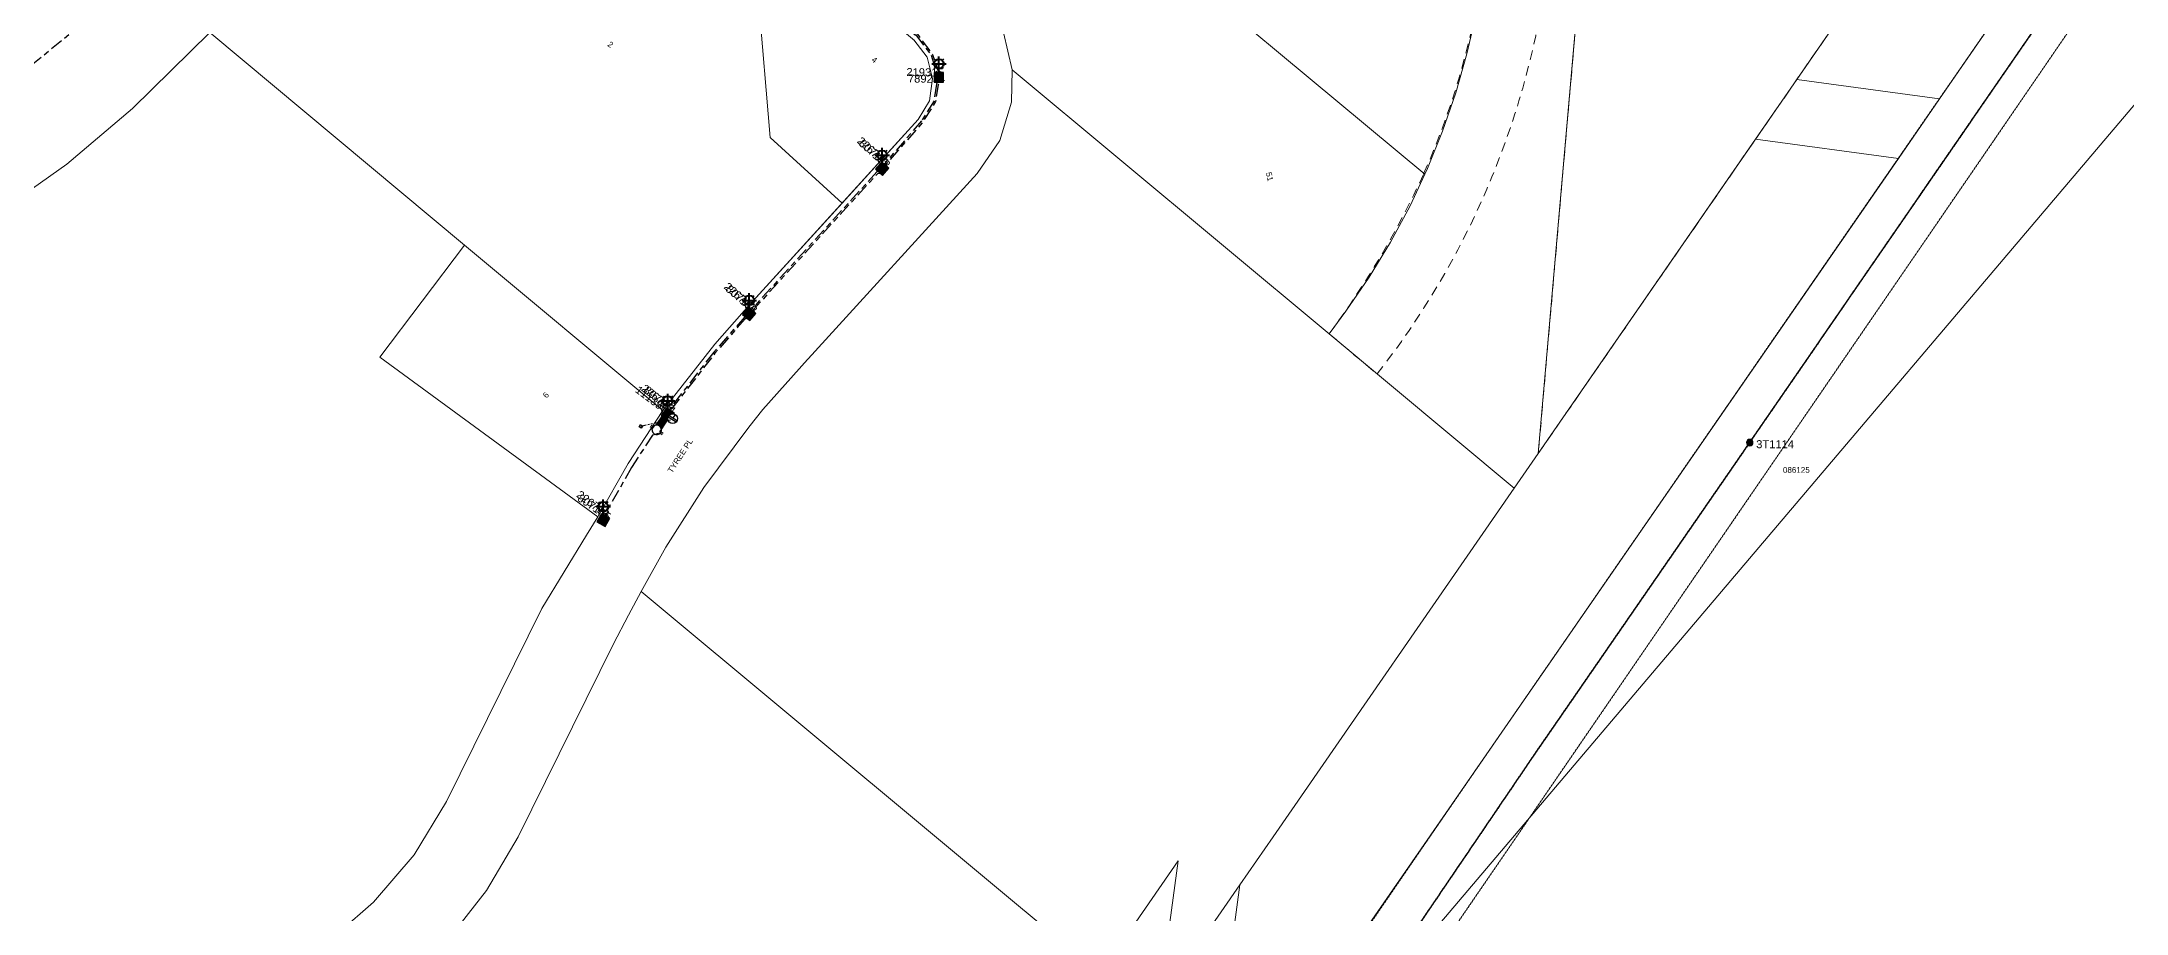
# Model space of a CAD drawing. Header units: metres. Extents: x 268626 to 271256, y 6186812 to 6188765.
# Drawn here: x 269029 to 269680, y 6187221 to 6187493 of the extents above; entities that cross this region are included whole.
import ezdxf
from ezdxf.enums import TextEntityAlignment as Align

# ---------------------------------------------------------------- set-up
doc = ezdxf.new("R2010")
doc.units = ezdxf.units.M
for name, pattern in [('Cable Exist OH', [1, 1, 0]), ('Cable Exist UG', [8.2, 4, -1.2, 1.8, -1.2]), ('Dash', [5, 3, -2]), ('DASHED', [0.75, 0.5, -0.25]), ('HIDDEN2', [0.1875, 0.125, -0.0625]), ('PHANTOMX2', [5, 2.5, -0.5, 0.5, -0.5, 0.5, -0.5])]:
    doc.linetypes.add(name, pattern=pattern)
doc.layers.get('0').update_dxf_attribs({"color": 6})
for name, color, linetype, lineweight in [('Cadastre Developer_SP_EXT', 96, 'Continuous', 15), ('Cadastre Developer_SP_NEW', 54, 'Continuous', 15), ('Cadastre Land Parcels_SP_EXT', 96, 'Continuous', 15), ('Cadastre Other Property_SP_EXT', 96, 'DASHED', 15), ('Cadastre Roads_SP_EXT', 54, 'Continuous', 15), ('Mains_HV_EXT', 11, 'Continuous', 25), ('Mains_LV_EXT', 161, 'Continuous', 25), ('Mains_SL_EXT', 111, 'Continuous', 25), ('Mains_TR_EXT', 211, 'Continuous', 25)]:
    doc.layers.add(name, color=color, linetype=linetype, lineweight=lineweight)
for name, color, linetype in [('Equip_LV_EXT', 7, 'Continuous'), ('Equip_SP_SL_EXT', 7, 'Continuous'), ('Services_SP_EXT', 42, 'PHANTOMX2'), ('SupportsOH_SP_TR_HV_LV_SL_EXT', 7, 'Continuous'), ('SupportsUG_SP_LV_EXT', 7, 'Continuous'), ('SupportsUG_SP_LV_SL_EXT', 7, 'Continuous')]:
    doc.layers.add(name, color=color, linetype=linetype)
doc.styles.add('COLUMN_LABEL', font='arial.ttf')
doc.styles.add('iecARIAL', font='arial.ttf', dxfattribs={"height": 2})
doc.styles.add('POLE_LABEL', font='arial.ttf', dxfattribs={"height": 2})
doc.styles.get("Standard").update_dxf_attribs({"font": 'arial.ttf'})

# ---------------------------------------------------------------- blocks, each defined once
blk = doc.blocks.new('COLUMN_EXT')
blk.add_hatch(color=256).paths.add_polyline_path([(-1.49, 1.48), (-1.49, -1.49), (1.48, -1.49), (1.48, 1.48)])
blk.add_lwpolyline([(-1.49, -1.49), (1.48, -1.49), (1.48, 1.48), (-1.49, 1.48)], close=True)
for tag, height, style, flags, p in [('STRUCTURE_PLANT_NUMBER', 0.2, 'POLE_LABEL', 9, (1.81, 0.03)), ('ASSET_NUM', 2.5, 'COLUMN_LABEL', 8, (2, 2)), ('STREET_CODE', 0.2, 'COLUMN_LABEL', 9, (1.81, -0.2))]:
    blk.add_attdef(tag, text='', height=height, dxfattribs=dict(style=style, flags=flags)).set_placement(p, align=Align.MIDDLE_LEFT)
at = {"flags": 1}
blk.add_attdef('Z', (1.81, -2.35), '', height=0.2, dxfattribs=at)
at = {"flags": 9}
for tag, p in [('COLUMN_TYPE', (1.81, -0.4)), ('OWNED_BY', (1.81, -0.6)), ('STATE', (1.81, -0.8)), ('USAGE', (1.81, -1)), ('STREETNAME', (1.81, -1.6)), ('SUBURB', (1.81, -1.8)), ('LEGEND', (1.81, -1.2)), ('LOCATION', (1.81, -1.4)), ('NOTES', (1.81, -2))]:
    blk.add_attdef(tag, text='', height=0.2, dxfattribs=at).set_placement(p, align=Align.MIDDLE_LEFT)
blk = doc.blocks.new('PILLAR_EXT')
blk.add_hatch(color=256).paths.add_polyline_path([(-2.475, 0.99), (-2.475, -0.99), (2.475, -0.99), (2.475, 0.99)])
blk.add_lwpolyline([(-2.475, -0.99), (2.475, -0.99), (2.475, 0.99), (-2.475, 0.99)], close=True)
for tag, p, flags in [('OWNED_BY', (0, -0.2), 9), ('STATE', (0, -0.4), 9), ('SUPPORT_TYPE', (0, -0.6), 9), ('STREETNAME', (0, -1.8), 9), ('SUBURB', (0, -2), 1), ('USAGE', (0, -0.8), 9), ('LEGEND', (0, -1), 9), ('LOCATION', (0, -1.2), 9), ('NOTES', (0, -1.4), 9), ('PARENT', (0, -1.6), 9)]:
    blk.add_attdef(tag, p, '', height=0.2, dxfattribs=dict(flags=flags))
at = {"style": 'iecARIAL', "flags": 8}
blk.add_attdef('ASSET_NUM', (1.5, 3.5), '', height=2.5, dxfattribs=at)
blk = doc.blocks.new('SL_LANTERN_EXT')
at = {"lineweight": 40}
for p, q in [((-2.25, 4.22), (2.25, 4.22)), ((-1.46, 5.68), (-1.06, 5.28)), ((-1.46, 2.76), (-1.06, 3.16)), ((0, 1.97), (0, 6.47)), ((0, 0), (0, 2.72)), ((1.46, 5.68), (1.06, 5.28)), ((1.46, 2.76), (1.06, 3.16))]:
    blk.add_line(p, q, dxfattribs=at)
blk.add_circle((0, 4.22), 1.5, dxfattribs=at)
at = {"style": 'iecARIAL', "flags": 8}
blk.add_attdef('ASSET_NUM', (1.5, 1.5), '', height=2.5, dxfattribs=at)
for tag, p, height, flags in [('OPERATING_VOLTAGE', (0.98, -1.65), 0.2, 9), ('ORIENTATION', (0.98, -1.85), 0.2, 9), ('OWNED_BY', (0.98, -2.05), 0.2, 9), ('STATE', (0.98, -2.25), 0.2, 9), ('CONSTRUCTED_VOLTAGE', (0.98, -0.65), 0.2, 9), ('CONTROL_TYPE', (0.98, -0.85), 0.2, 9), ('LANTERN_PURPOSE', (0.98, -1.05), 0.2, 9), ('LANTERN_TYPE', (0.98, -1.25), 0.2, 9), ('NO_PHASES', (0.98, -1.45), 0.2, 9), ('USAGE', (0.98, -2.45), 0.2, 9), ('CEXIST', (0.98, -2.65), 0.2, 9), ('CNEW', (0.98, -2.85), 0.2, 9), ('CNUMBER', (0.98, -3.05), 0.2, 9), ('CREMOVE', (0.98, -3.25), 0.2, 9), ('CREPLACE', (0.98, -3.45), 0.2, 9), ('LKINGHEIGHT', (0.98, -3.65), 0.2, 9), ('LBRACKET', (0.98, -3.85), 0.2, 9), ('LBRACKETVOCAB', (0.98, -4.05), 0.2, 9), ('LCATEGORY', (0.98, -4.25), 0.2, 9), ('LCHARGE1', (0.98, -4.45), 0.2, 9), ('LCHARGE1PERCENT', (0.98, -4.65), 0.2, 9), ('LCHARGE2', (0.98, -4.85), 0.2, 9), ('LCHARGE2PERCENT', (0.98, -5.05), 0.2, 9), ('LCHARGE3', (0.98, -5.25), 0.2, 9), ('LCHARGE3PERCENT', (0.98, -5.45), 0.2, 9), ('LEXIST', (0.98, -5.65), 0.2, 9), ('LLAMP', (0.98, -5.85), 0.2, 9), ('LLAMPVOCAB', (0.98, -6.05), 0.2, 9), ('LMAST', (0.98, -6.25), 0.2, 9), ('LMASTVOCAB', (0.98, -6.45), 0.2, 9), ('LNEW', (0.98, -6.65), 0.2, 9), ('LNUMBER', (2.18, -3.25), 2.5, 8), ('STREETNAME', (0.98, -9.25), 0.2, 9), ('SUBURB', (0.98, -9.45), 0.2, 1), ('LANTNUMBER', (0.98, -6.85), 0.2, 9), ('LOUTREACH', (0.98, -7.25), 0.2, 9), ('LOUTREACHVOCAB', (0.98, -7.45), 0.2, 9), ('LRATECODE', (0.98, -7.65), 0.2, 9), ('LREMOVE', (0.98, -7.85), 0.2, 9), ('LREPLACE', (0.98, -8.05), 0.2, 9), ('LTYPE', (0.98, -8.25), 0.2, 9), ('LTYPEVOCAB', (0.98, -8.45), 0.2, 9), ('LEGEND', (0.98, -8.65), 0.2, 9), ('LOCATION', (0.98, -8.85), 0.2, 9), ('NOTES', (0.98, -9.05), 0.2, 9)]:
    blk.add_attdef(tag, p, '', height=height, dxfattribs=dict(flags=flags))
blk = doc.blocks.new('CCP_EXT')
blk.add_wipeout([(0, 0.57), (0.57, 0), (0, -0.57), (-0.57, 0)])
blk.add_lwpolyline([(-0.57, 0), (0, 0.57), (0.57, 0), (0, -0.57), (-0.57, 0)])
at = {"flags": 1}
blk.add_attdef('Z', (0, 0), '', height=0.2, dxfattribs=at)
at = {"flags": 9}
for tag, p in [('CCP_TYPE', (0, 0)), ('CONSTRUCTED_VOLTAGE', (0, -0.2)), ('OPERATING_VOLTAGE', (0, -0.6)), ('ORIENTATION', (0, -0.8)), ('OWNED_BY', (0, -1)), ('STATE', (0, -1.8)), ('NO_PHASES', (0, -0.4)), ('USAGE', (0, -1.2)), ('LEGEND', (0, -1.4)), ('LIFE_SUPPORT', (0, -1.6)), ('NOTES', (0, -2))]:
    blk.add_attdef(tag, text='', height=0.2, dxfattribs=at).set_placement(p, align=Align.MIDDLE_LEFT)
blk = doc.blocks.new('POLE_EXT')
blk.add_hatch(color=256).paths.add_polyline_path([(-1, 0, 1), (1, 0, 1)])
blk.add_lwpolyline([(-1, 0, 1), (1, 0, 1)], format="xyb", close=True)
at = {"flags": 8}
blk.add_attdef('pNumber', text='', height=2, dxfattribs=at).set_placement((3, 2.5), align=Align.MIDDLE_CENTER)
at = {"style": 'POLE_LABEL', "flags": 9}
for tag, p in [('STRUCTURE_PLANT_NUMBER', (1.35, 0.03)), ('STREET_CODE', (1.35, -0.2))]:
    blk.add_attdef(tag, text='', height=0.2, dxfattribs=at).set_placement(p, align=Align.MIDDLE_LEFT)
at = {"flags": 9}
for tag, p in [('OWNED_BY', (1.35, -0.4)), ('SPECIAL_USE', (1.35, -0.8)), ('STATE', (1.35, -1)), ('cLV', (1.35, -1.4)), ('hDepth', (1.35, -1.6)), ('hDia', (1.35, -1.8)), ('cHV', (1.35, -2)), ('cLinedev', (1.35, -3.4)), ('pExisting', (1.35, -3.8)), ('pFooting', (1.35, -4.4)), ('pNew', (1.35, -4.6)), ('pRelocate', (1.35, -5)), ('pRemove', (1.35, -5.2)), ('pReplace', (1.35, -5.4)), ('pStay', (1.35, -5.6)), ('pType', (1.35, -5.8)), ('cspan', (1.35, -6)), ('STREETNAME', (1.35, -6.2)), ('SUBURB', (1.35, -6.4)), ('PARENT', (1.35, -0.6)), ('USAGE', (1.35, -1.2)), ('LBRACKET', (1.35, -2.2)), ('LExisting', (1.35, -2.4)), ('LANTNUMBER', (1.35, -2.6)), ('LOther', (1.35, -2.8)), ('LRemove', (1.35, -3)), ('LEGEND', (1.35, -3.2)), ('LOCATION', (1.35, -3.6)), ('PFNUMBER', (1.35, -4)), ('NEWPFNUMBER', (1.35, -4.2)), ('NOTES', (1.35, -6.6)), ('OPERATED_BY', (1.36, -7.01)), ('MAINTAINED_BY', (1.36, -6.81))]:
    blk.add_attdef(tag, text='', height=0.2, dxfattribs=at).set_placement(p, align=Align.MIDDLE_LEFT)
at = {"flags": 1}
blk.add_attdef('Z', (1.35, -7.33), '', height=0.2, dxfattribs=at)
blk = doc.blocks.new('LV_UG_LINKS_CLOSED_EXT')
blk.add_wipeout([(-1.06, 1.06), (-1.18, 0.92), (-1.29, 0.76), (-1.37, 0.59), (-1.43, 0.42), (-1.48, 0.23), (-1.49, 0.05), (-1.49, -0.14), (-1.46, -0.33), (-1.41, -0.51), (-1.33, -0.68), (-1.24, -0.84), (-1.12, -0.99), (-0.99, -1.12), (-0.84, -1.24), (-0.68, -1.33), (-0.51, -1.41), (-0.33, -1.46), (-0.14, -1.49), (0.05, -1.49), (0.23, -1.48), (0.42, -1.43), (0.59, -1.37), (0.76, -1.29), (0.92, -1.18), (1.06, -1.06), (1.18, -0.92), (1.29, -0.76), (1.37, -0.59), (1.43, -0.42), (1.48, -0.23), (1.49, -0.05), (1.49, 0.14), (1.46, 0.33), (1.41, 0.51), (1.33, 0.68), (1.24, 0.84), (1.12, 0.99), (0.99, 1.12), (0.84, 1.24), (0.68, 1.33), (0.51, 1.41), (0.33, 1.46), (0.14, 1.49), (-0.05, 1.49), (-0.23, 1.48), (-0.42, 1.43), (-0.59, 1.37), (-0.76, 1.29), (-0.92, 1.18)])
for p, q in [((-0.25, -1.48), (-0.25, 1.48)), ((0.25, -1.48), (0.25, 1.48))]:
    blk.add_line(p, q)
blk.add_circle((0, 0), 1.5)
at = {"flags": 9}
for tag, p in [('ACTUAL_STATUS', (0, 0)), ('CONSTRUCTED_VOLTAGE', (0, -0.2)), ('OPERATING_VOLTAGE', (0, -0.6)), ('ORIENTATION', (0, -0.8)), ('STATE', (0, -1)), ('SWITCH_TYPE', (0, -1.2)), ('NO_PHASES', (0, -0.4)), ('USAGE', (0, -1.4)), ('NOTES', (0, -1.6))]:
    blk.add_attdef(tag, text='', height=0.2, dxfattribs=at).set_placement(p, align=Align.MIDDLE_LEFT)
at = {"flags": 1}
blk.add_attdef('Z', (0, 0), '', height=0.2, dxfattribs=at)
blk = doc.blocks.new('LV_UG_LINKS_OPEN_EXT')
for p, q in [((-0.25, 1.47), (-0.25, 2.22)), ((0.25, 1.47), (0.25, 2.22)), ((-0.25, -1.47), (-0.25, -2.22)), ((0.25, -1.47), (0.25, -2.22))]:
    blk.add_line(p, q)
at = {"flags": 9}
for tag, p in [('ACTUAL_STATUS', (0, 0)), ('CONSTRUCTED_VOLTAGE', (0, -0.2)), ('OPERATING_VOLTAGE', (0, -0.6)), ('ORIENTATION', (0, -0.8)), ('STATE', (0, -1)), ('SWITCH_TYPE', (0, -1.2)), ('NO_PHASES', (0, -0.4)), ('USAGE', (0, -1.4)), ('NOTES', (0, -1.6))]:
    blk.add_attdef(tag, text='', height=0.2, dxfattribs=at).set_placement(p, align=Align.MIDDLE_LEFT)
at = {"flags": 1}
blk.add_attdef('Z', (0, 0), '', height=0.2, dxfattribs=at)
blk.add_wipeout([(-0.25, 1.47), (-0.43, 1.43), (-0.61, 1.36), (-0.77, 1.28), (-0.93, 1.17), (-1.07, 1.05), (-1.19, 0.9), (-1.29, 0.75), (-1.38, 0.58), (-1.44, 0.4), (-1.48, 0.22), (-1.49, 0.03), (-1.49, -0.16), (-1.45, -0.34), (-1.4, -0.52), (-1.32, -0.69), (-1.23, -0.85), (-1.11, -1), (-0.98, -1.13), (-0.83, -1.24), (-0.66, -1.34), (-0.49, -1.41), (-0.31, -1.46), (-0.13, -1.49), (0.06, -1.49), (0.25, -1.47), (0.43, -1.43), (0.61, -1.36), (0.77, -1.28), (0.93, -1.17), (1.07, -1.05), (1.19, -0.9), (1.29, -0.75), (1.38, -0.58), (1.44, -0.4), (1.48, -0.22), (1.49, -0.03), (1.49, 0.16), (1.45, 0.34), (1.4, 0.52), (1.32, 0.69), (1.23, 0.85), (1.11, 1), (0.98, 1.13), (0.83, 1.24), (0.66, 1.34), (0.49, 1.41), (0.31, 1.46), (0.13, 1.49), (-0.06, 1.49)])
blk.add_lwpolyline([(0, -1.49, 1), (0, 1.49, 1)], format="xyb", close=True)

msp = doc.modelspace()

# ---------------------------------------------------------------- linework, layer by layer
at = {"layer": 'Cadastre Developer_SP_EXT', "linetype": 'ByBlock'}
msp.add_lwpolyline([(269560.6281, 6187731.4811), (269545.2931, 6187734.0511), (269522.5698, 6187663.1032), (269513.9612, 6187564.5801), (269496.4811, 6187364.5265), (269796.0188, 6187797.919), (269754.4926, 6187842.4302), (269564.1781, 6187872.3233), (269556.6169, 6187752.9898), (269563.5446, 6187751.998), (269560.6281, 6187731.4811)], dxfattribs=at)
at = {"layer": 'Cadastre Developer_SP_EXT', "linetype": 'Dash'}
msp.add_lwpolyline([(269496.4811, 6187364.5265), (269796.0188, 6187797.919), (269754.4926, 6187842.4302), (269620.5018, 6187863.4804), (269611.8532, 6187799.6683), (269583.4109, 6187725.5855), (269583.4109, 6187725.5855, 0.06514424), (269564.2283, 6187730.8777), (269564.2283, 6187730.8777), (269545.2931, 6187734.0511), (269522.5698, 6187663.1032), (269496.4811, 6187364.5265)], format="xyb", close=True, dxfattribs=at)
at = {"layer": 'Cadastre Developer_SP_NEW', "linetype": 'Dash'}
msp.add_lwpolyline([(269452.6188, 6187739.5793, 0.11376806), (269434.9315, 6187726.1764), (269448.1629, 6187687.3363), (269456.4767, 6187663.2658), (269459.6558, 6187653.9803), (269470.3317, 6187622.4928, -0.05293469), (269481.142, 6187536.4418, -0.02520934), (269478.583, 6187512.392, -0.06598593), (269460.6565, 6187451.9213, -0.05306116), (269431.1048, 6187401.9011), (269446.1203, 6187389.3548, 0.13017991), (269498.7036, 6187511.6612, 0.12056127), (269487.2439, 6187634.7337), (269474.8979, 6187670.916)], format="xyb", close=True, dxfattribs=at)
at = {"layer": 'Cadastre Land Parcels_SP_EXT', "linetype": 'Continuous'}
for points in [[(269754.4936, 6187842.4311), (269796.0188, 6187797.9192), (269577.2116, 6187481.3375), (269621.841, 6187475.2957), (269833.9763, 6187782.5421), (269834.2079, 6187782.5468), (269874.7095, 6187780.9038), (269941.4952, 6187834.6604), (269876.0517, 6187844.0634), (269838.3282, 6187829.2652), (269754.4936, 6187842.4311)], [(269239.1857, 6187398.7069), (269249.9152, 6187410.8873), (269278.978, 6187442.7851), (269256.4626, 6187463.2947), (269252.8455, 6187506.4987), (269266.5084, 6187522.8709), (269237.1584, 6187547.3637), (269184.297, 6187591.4757), (269170.244, 6187590.2357), (269167.7902, 6187587.5562), (269108.2486, 6187522.5117), (269081.3701, 6187496.055), (269160.9993, 6187429.6166), (269222.8993, 6187377.9705), (269239.1857, 6187398.7069)], [(269461.8557, 6187453.5276), (269466.5895, 6187465.2717), (269470.701, 6187477.2491), (269474.1819, 6187489.4237), (269477.0189, 6187501.7646), (269479.2063, 6187514.2375), (269475.1356, 6187515.2221), (269471.1215, 6187516.4191), (269467.1756, 6187517.8247), (269463.3088, 6187519.4352), (269459.531, 6187521.246), (269455.8546, 6187523.2522), (269452.2866, 6187525.4472), (269448.8393, 6187527.8262), (269445.5219, 6187530.3816), (269444.4926, 6187531.2337), (269394.0998, 6187573.62), (269361.6056, 6187534.6441), (269461.033, 6187451.7591), (269461.8557, 6187453.5276)], [(269436.38, 6187408.9542), (269443.622, 6187419.5874), (269450.2977, 6187430.5837), (269456.3889, 6187441.9156), (269461.033, 6187451.7591), (269361.6056, 6187534.6441), (269329.4046, 6187496.0215), (269332.1244, 6187484.3776), (269431.091, 6187401.8826), (269436.38, 6187408.9542)], [(269300.9925, 6187494.0935), (269275.4268, 6187515.428), (269266.5084, 6187522.8709), (269252.8455, 6187506.4987), (269256.4626, 6187463.2947), (269278.978, 6187442.7851), (269302.7166, 6187468.8411), (269306.2786, 6187474.7407), (269307.2292, 6187481.6592), (269305.5203, 6187488.3705), (269301.3723, 6187493.7737), (269301.2801, 6187493.7704), (269300.9925, 6187494.0935)], [(269413.6356, 6187244.7487), (269488.9607, 6187353.645), (269431.091, 6187401.8826), (269332.1244, 6187484.3776), (269331.8629, 6187474.2686), (269328.1965, 6187462.3061), (269321.2076, 6187452.0074), (269268.407, 6187394.0538), (269268.1742, 6187393.8689), (269254.1904, 6187378.2121), (269249.8311, 6187372.7851), (269235.7899, 6187353.8923), (269223.8434, 6187335.2435), (269216.1946, 6187321.4122), (269359.539, 6187201.8974), (269383.9772, 6187237.2293), (269378.0151, 6187193.2517), (269403.262, 6187229.7517), (269413.6356, 6187244.7487)], [(269621.841, 6187475.2957), (269577.2116, 6187481.3375), (269564.3826, 6187462.7747), (269609.0176, 6187456.7323), (269621.841, 6187475.2957)], [(269609.0176, 6187456.7323), (269564.3826, 6187462.7747), (269502.3061, 6187372.9539), (269496.4819, 6187364.5269), (269488.9607, 6187353.645), (269413.6356, 6187244.7487), (269403.262, 6187229.7517), (269392.1486, 6187147.5403), (269395.0388, 6187147.1474), (269609.0176, 6187456.7323)], [(269212.1231, 6187361.3604), (269222.8993, 6187377.9705), (269160.9993, 6187429.6166), (269134.5029, 6187394.6092), (269202.6128, 6187344.7041), (269212.1231, 6187361.3604)]]:
    msp.add_lwpolyline(points, close=True, dxfattribs=at)
for points in [[(269983.8539, 6187828.5746), (269389.3945, 6187127.6092), (269404.5705, 6187125.5517), (269385.3498, 6187097.7475), (269389.3945, 6187127.6092), (269983.8539, 6187828.5746)], [(269833.9763, 6187782.5421), (269621.841, 6187475.2957), (269609.0176, 6187456.7323), (269395.0388, 6187147.1474), (269373.998, 6187116.7063), (269366.0706, 6187105.2361), (269316.4822, 6187035.2379), (269303.2864, 6187016.8189), (269291.0896, 6187002.259), (269275.6918, 6186983.8788), (269263.0595, 6186968.7997), (269260.1915, 6186965.3756), (270135.2462, 6186811.6377)], [(269477.0188, 6187501.7646), (269474.1818, 6187489.4238), (269470.7009, 6187477.2491), (269466.5894, 6187465.2717), (269461.8555, 6187453.5276), (269461.0329, 6187451.7591), (269456.3888, 6187441.9157), (269450.2976, 6187430.5837), (269443.6219, 6187419.5874), (269436.3799, 6187408.9542), (269431.0909, 6187401.8826), (269488.9606, 6187353.645), (269496.4818, 6187364.5269), (269496.4818, 6187364.5269), (269514.1463, 6187566.6985)], [(269121.8021, 6187214.9058), (269132.5902, 6187224.3358), (269145.2217, 6187239.1216), (269155.3135, 6187255.7904), (269185.1672, 6187316.0968), (269199.1319, 6187338.9954), (269202.6128, 6187344.7041), (269134.5029, 6187394.6092), (269160.9993, 6187429.6166), (269081.3701, 6187496.055), (269057.2956, 6187472.3571), (269036.7799, 6187454.8804), (268986.2663, 6187419.2366), (268986.0344, 6187417.5215), (268985.5385, 6187413.8508), (268936.1796, 6187199.1075)], [(269359.539, 6187201.8974), (269216.1946, 6187321.4122), (269212.2325, 6187314.033), (269207.576, 6187304.9999), (269177.7223, 6187244.6935), (269167.8991, 6187227.9648), (269155.8432, 6187212.669)]]:
    msp.add_lwpolyline(points, dxfattribs=at)
at = {"layer": 'Cadastre Other Property_SP_EXT', "linetype": 'HIDDEN2'}
msp.add_lwpolyline([(269857.5239, 6187781.498), (269833.9763, 6187782.5421), (269475.9688, 6187264.2371), (269430.5966, 6187198.1291), (269391.6203, 6187141.3401), (269369.3913, 6187107.7634), (269360.4669, 6187095.8729), (269298.7772, 6187011.4322), (269296.3778, 6187008.4672), (269279.873, 6186988.073), (269260.1915, 6186965.3756), (269294.0511, 6186959.3209), (269857.5239, 6187781.498)], close=True, dxfattribs=at)
at = {"layer": 'Cadastre Roads_SP_EXT', "linetype": 'Continuous'}
msp.add_lwpolyline([(269036.7799, 6187454.8804), (269057.2955, 6187472.3572), (269081.37, 6187496.055), (269108.2485, 6187522.5117), (269167.7902, 6187587.5562), (269170.244, 6187590.2357), (269150.8197, 6187604.1607), (269140.9644, 6187614.3968), (269100.4585, 6187571.727), (269080.6364, 6187554.0317), (269063.9043, 6187539.0954), (269026.5223, 6187507.6709), (268988.3212, 6187477.4397), (268964.3618, 6187464.3555), (268972.5115, 6187447.6419), (268986.2663, 6187419.2366), (269036.7799, 6187454.8804)], close=True, dxfattribs=at)
at = {"layer": 'Mains_SL_EXT', "linetype": 'Cable Exist UG'}
for points in [[(269284.6348, 6187510.3488), (269286.1241, 6187508.4216), (269286.1241, 6187508.4216), (269301.8225, 6187495.3186), (269302.0204, 6187495.3231), (269306.7572, 6187489.013), (269308.4048, 6187483.7613), (269309.1932, 6187482.0509)], [(269047.7325, 6187503.8599), (269007.5376, 6187470.9142)], [(269309.1932, 6187482.0511), (269308.4387, 6187479.8752), (269308.4387, 6187479.8752), (269307.6716, 6187474.6994), (269303.8068, 6187468.451), (269292.2647, 6187455.1206), (269291.466, 6187453.5228)], [(269291.466, 6187453.5228), (269289.8423, 6187452.5103), (269289.8423, 6187452.5103), (269250.7856, 6187409.691), (269249.9586, 6187408.1272)]]:
    msp.add_lwpolyline(points, dxfattribs=at)
at = {"layer": 'Mains_TR_EXT', "linetype": 'Cable Exist OH'}
msp.add_lwpolyline([(269360.7483, 6187076.4486), (269427.6618, 6187170.791), (269494.7645, 6187269.6406), (269562.5427, 6187367.921), (269651.3496, 6187496.8671), (269720.7077, 6187598.0717), (269798.4062, 6187710.3414), (269860.7019, 6187800.7246), (269900.6569, 6187856.6758), (270016.2077, 6187840.0429), (270122.0541, 6187824.8741), (270183.2171, 6187816.0023), (270238.3352, 6187808.0677), (270297.0748, 6187800.1468), (270374.556, 6187792.017), (270454.3287, 6187783.637), (270574.6872, 6187770.9981), (270708.9587, 6187756.896), (270775.0836, 6187726.4247), (270819.5142, 6187705.9504), (270938.4959, 6187690.6753), (271040.6854, 6187678.1905), (271154.0889, 6187664.0548), (271255.8171, 6187640.0531)], dxfattribs=at)

# ---------------------------------------------------------------- block references
at = {"layer": 'Equip_SP_SL_EXT'}
ref = msp.add_blockref('SL_LANTERN_EXT', (269309.1933, 6187482.051), dxfattribs=at)
ref.add_attrib('ASSET_NUM', '219315', dxfattribs={"layer": '0', "height": 2.5, "rotation": 359.2411054, "style": 'iecARIAL'}).set_placement((269310.6933, 6187483.551), align=Align.MIDDLE_RIGHT)
ref = msp.add_blockref('SL_LANTERN_EXT', (269291.466, 6187453.5229), dxfattribs=at)
ref.add_attrib('ASSET_NUM', '226716', dxfattribs={"layer": '0', "height": 2.5, "rotation": 318.3843461, "style": 'iecARIAL'}).set_placement((269292.966, 6187455.0229), align=Align.MIDDLE_RIGHT)
ref = msp.add_blockref('SL_LANTERN_EXT', (269249.9584, 6187408.1273), dxfattribs=at)
ref.add_attrib('ASSET_NUM', '226717', dxfattribs={"layer": '0', "height": 2.5, "rotation": 319.177897, "style": 'iecARIAL'}).set_placement((269251.4584, 6187409.6273), align=Align.MIDDLE_RIGHT)
ref = msp.add_blockref('SL_LANTERN_EXT', (269224.472, 6187376.7352), dxfattribs=at)
ref.add_attrib('ASSET_NUM', '226718', dxfattribs={"layer": '0', "height": 2.5, "rotation": 322.3374364, "style": 'iecARIAL'}).set_placement((269225.972, 6187378.2352), align=Align.MIDDLE_RIGHT)
ref = msp.add_blockref('SL_LANTERN_EXT', (269204.3353, 6187343.6873), dxfattribs=at)
ref.add_attrib('ASSET_NUM', '226719', dxfattribs={"layer": '0', "height": 2.5, "rotation": 323.4348643, "style": 'iecARIAL'}).set_placement((269205.8353, 6187345.1873), align=Align.MIDDLE_RIGHT)
at = {"layer": 'SupportsOH_SP_TR_HV_LV_SL_EXT'}
ref = msp.add_blockref('POLE_EXT', (269562.5427, 6187367.921), dxfattribs=at)
ref.add_attrib('ASSET_NUM', '3T1114', dxfattribs={"layer": '0', "height": 2.5, "style": 'POLE_LABEL'}).set_placement((269564.5427, 6187368.671), align=Align.TOP_LEFT)
at = {"layer": 'SupportsUG_SP_LV_EXT'}
ref = msp.add_blockref('PILLAR_EXT', (269222.6617, 6187374.3844), dxfattribs=dict(at, rotation=55.6892370847574))
ref.add_attrib('ASSET_NUM', '111396', dxfattribs={"layer": '0', "height": 2.5, "rotation": 323.1592828, "style": 'iecARIAL'}).set_placement((269224.1617, 6187377.8844), align=Align.MIDDLE_RIGHT)
at = {"layer": 'SupportsUG_SP_LV_SL_EXT'}
ref = msp.add_blockref('COLUMN_EXT', (269309.1933, 6187482.0509), dxfattribs=at)
ref.add_attrib('ASSET_NUM', '789234', dxfattribs={"layer": '0', "height": 2.5, "rotation": 359.2411054, "style": 'COLUMN_LABEL'}).set_placement((269311.1933, 6187482.8009), align=Align.TOP_RIGHT)
ref = msp.add_blockref('COLUMN_EXT', (269291.466, 6187453.5227), dxfattribs=dict(at, rotation=48.3843463408562))
ref.add_attrib('ASSET_NUM', '807152', dxfattribs={"layer": '0', "height": 2.5, "rotation": 318.3843461, "style": 'COLUMN_LABEL'}).set_placement((269293.466, 6187454.2727), align=Align.MIDDLE_RIGHT)
ref = msp.add_blockref('COLUMN_EXT', (269249.9585, 6187408.1272), dxfattribs=dict(at, rotation=48.95499534110741))
ref.add_attrib('ASSET_NUM', '807153', dxfattribs={"layer": '0', "height": 2.5, "rotation": 319.177897, "style": 'COLUMN_LABEL'}).set_placement((269251.9585, 6187408.8772), align=Align.MIDDLE_RIGHT)
ref = msp.add_blockref('COLUMN_EXT', (269224.472, 6187376.7353), dxfattribs=dict(at, rotation=52.31537849896528))
ref.add_attrib('ASSET_NUM', '807154', dxfattribs={"layer": '0', "height": 2.5, "rotation": 320.7025488, "style": 'COLUMN_LABEL'}).set_placement((269226.472, 6187377.4853), align=Align.MIDDLE_RIGHT)
ref = msp.add_blockref('COLUMN_EXT', (269204.3353, 6187343.6873), dxfattribs=dict(at, rotation=60.74018340061456))
ref.add_attrib('ASSET_NUM', '807155', dxfattribs={"layer": '0', "height": 2.5, "rotation": 325.6269402, "style": 'COLUMN_LABEL'}).set_placement((269206.3353, 6187344.4373), align=Align.MIDDLE_RIGHT)

# ---------------------------------------------------------------- texts
at = {"layer": 'Cadastre Land Parcels_SP_EXT'}
for s, rotation, p in [('2', 323.9803316, (269205.493, 6187491.9877)), ('4', 323.9807044, (269287.9676, 6187487.1772)), ('51', 283.699997, (269411.3275, 6187452.1918)), ('6', 49.0135727, (269186.6275, 6187381.6521))]:
    msp.add_text(s, height=1.8, rotation=rotation, dxfattribs=at).set_placement(p)
at = {"layer": 'Cadastre Other Property_SP_EXT'}
msp.add_text('086125', height=1.8, dxfattribs=at).set_placement((269572.9045, 6187358.479))
at = {"layer": 'Cadastre Roads_SP_EXT'}
msp.add_text('TYREE PL', height=1.8, rotation=56.8886581, dxfattribs=at).set_placement((269225.8235, 6187358.2375))

# ---------------------------------------------------------------- next in the draw order: block references
at = {"layer": 'Services_SP_EXT', "rotation": 12.09304210026641}
msp.add_blockref('CCP_EXT', (269216.0844, 6187372.9735), dxfattribs=at)

# ---------------------------------------------------------------- next in the draw order: block references
msp.add_blockref('CCP_EXT', (269216.0844, 6187372.9735), dxfattribs=at)

# ---------------------------------------------------------------- next in the draw order: linework, layer by layer
at = {"layer": 'Cadastre Roads_SP_EXT', "linetype": 'Continuous'}
for points in [[(269301.3723, 6187493.7736), (269305.5203, 6187488.3704), (269307.2292, 6187481.6592), (269306.2787, 6187474.7407), (269302.7167, 6187468.841), (269249.9152, 6187410.8873), (269239.1857, 6187398.7068), (269222.8992, 6187377.9705), (269212.1231, 6187361.3604), (269202.6128, 6187344.7042), (269199.1319, 6187338.9954), (269185.1672, 6187316.0968), (269155.3136, 6187255.7904), (269145.2217, 6187239.1216), (269132.5903, 6187224.3358), (269121.802, 6187214.9058)], [(269155.8433, 6187212.669), (269167.8991, 6187227.9647), (269177.7223, 6187244.6936), (269207.5761, 6187304.9999), (269212.2325, 6187314.033), (269216.1946, 6187321.4122), (269223.8434, 6187335.2434), (269235.7899, 6187353.8923), (269249.8311, 6187372.7851), (269254.1904, 6187378.2121), (269268.1741, 6187393.8689), (269268.407, 6187394.0537), (269321.2077, 6187452.0074), (269328.1965, 6187462.3061), (269331.863, 6187474.2685), (269332.1244, 6187484.3776), (269329.4045, 6187496.0216)]]:
    msp.add_lwpolyline(points, dxfattribs=at)

# ---------------------------------------------------------------- next in the draw order: block references
at = {"layer": 'Equip_LV_EXT', "rotation": 236.9243555691715}
msp.add_blockref('LV_UG_LINKS_CLOSED_EXT', (269226.0267, 6187375.4026), dxfattribs=at)

# ---------------------------------------------------------------- next in the draw order: block references
msp.add_blockref('LV_UG_LINKS_OPEN_EXT', (269221.0244, 6187371.8705), dxfattribs=at)

# ---------------------------------------------------------------- next in the draw order: linework, layer by layer
at = {"layer": 'Mains_HV_EXT', "linetype": 'Cable Exist OH', "flags": 128}
msp.add_lwpolyline([(269097.4815, 6186820.7194), (269204.649, 6186898.3779), (269285.3079, 6186974.5829), (269360.7483, 6187076.4486), (269427.6618, 6187170.791), (269494.7645, 6187269.6406), (269562.5427, 6187367.921), (269651.3496, 6187496.8671), (269720.7077, 6187598.0717), (269798.4062, 6187710.3414), (269860.7019, 6187800.7246)], dxfattribs=at)
at = {"layer": 'Mains_LV_EXT', "linetype": 'Cable Exist UG', "flags": 128}
msp.add_lwpolyline([(269272.7082, 6187513.7485), (269278.3054, 6187515.4857), (269278.3054, 6187515.4857), (269282.7746, 6187511.8173), (269284.3684, 6187512.2402), (269286.1451, 6187510.8705), (269286.64, 6187508.6448), (269286.64, 6187508.6448), (269301.9979, 6187495.8218), (269302.2668, 6187495.8275), (269307.2188, 6187489.231), (269308.7441, 6187484.4812), (269310.5553, 6187482.9755), (269310.5182, 6187481.1247), (269308.9271, 6187479.7602), (269308.9271, 6187479.7602), (269308.151, 6187474.5241), (269304.2066, 6187468.1465), (269292.734, 6187454.8882), (269293.1463, 6187453.384), (269291.7768, 6187451.8663), (269290.0835, 6187452.0352), (269290.0835, 6187452.0352), (269251.2724, 6187409.4805), (269251.6774, 6187407.9632), (269250.3828, 6187406.5248), (269248.6748, 6187406.6327), (269248.6748, 6187406.6327), (269239.2462, 6187395.8422), (269225.6826, 6187378.4187), (269226.7083, 6187376.4802), (269226.7083, 6187376.4802), (269225.529, 6187374.9652), (269222.6616, 6187374.3843)], dxfattribs=at)
at = {"layer": 'Mains_SL_EXT', "linetype": 'Cable Exist UG'}
for points in [[(269249.9586, 6187408.1272), (269248.5455, 6187407.2517), (269248.5455, 6187407.2517), (269238.8603, 6187396.1605), (269225.0987, 6187378.4824), (269224.4721, 6187376.7351)], [(269224.4721, 6187376.7351), (269224.1296, 6187374.6345), (269221.5843, 6187370.7622), (269219.6808, 6187370.2535), (269219.6808, 6187370.2535), (269213.1296, 6187360.098), (269204.8123, 6187345.4386), (269204.3354, 6187343.6875)]]:
    msp.add_lwpolyline(points, dxfattribs=at)
at = {"layer": 'Services_SP_EXT'}
msp.add_lwpolyline([(269222.6616, 6187374.3844), (269216.0845, 6187372.9736)], dxfattribs=at)

doc.saveas('drawing.dxf')
